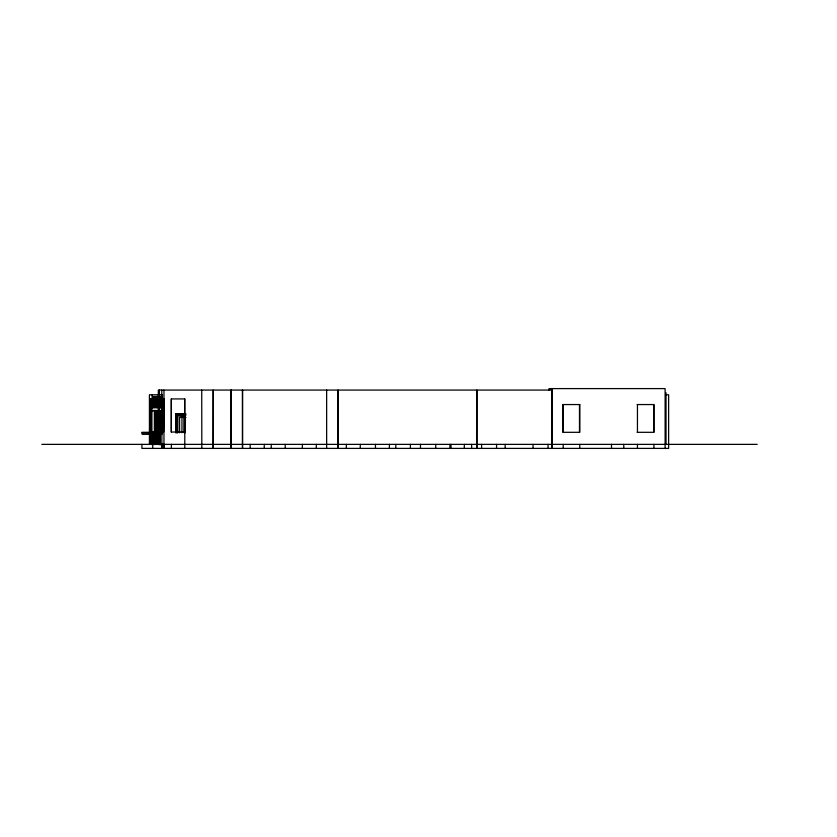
<?xml version="1.0" encoding="UTF-8"?>
<svg xmlns="http://www.w3.org/2000/svg" width="837" height="837" viewBox="0 0 837 837"><rect width="100%" height="100%" fill="white"/><g stroke="black" fill="none" stroke-linecap="round" stroke-linejoin="round"><path stroke-width="1.26" d="M159.438 407.002L159.626 396.372L159.825 407.629M159.919 407.002L160.108 396.372L160.285 407.629M160.39 407.002L160.578 396.372L160.767 407.002M160.861 407.002L161.499 396.372L161.687 407.002M152.24 407.012L152.742 396.372L153.234 407.012M154.479 407.012L153.987 396.372L153.569 407.629M157 407.629L156.477 396.372L155.985 407.629M158.172 407.012L157.68 396.372L157.251 407.629M666.032 392.762L666.032 444.374M158.507 394.771L149.425 394.771L149.425 444.374M159.386 394.771L162.075 394.771M665.446 394.771L668.627 394.771L668.627 448.402L141.903 448.402L141.903 444.374M153.569 403.152L155.347 403.152M157.262 403.152L159.04 403.152M153.548 403.664L155.326 403.664M157.241 403.664L159.02 403.664M153.527 404.187L155.316 404.187M156.027 404.187L159.009 404.187M637.156 404.553L653.938 404.553L653.938 432.31L637.156 432.31M153.516 404.731L155.305 404.731M156.006 404.731L158.988 404.731M153.506 405.286L155.295 405.286M155.996 405.286L158.978 405.286M152.25 405.851L158.978 405.851M152.24 406.426L158.967 406.426M151.256 407.012L162.169 407.002M151.256 407.629L158.706 407.629L158.706 407.002M162.043 407.629L158.988 407.629L159.051 407.002M151.738 410.465L158.748 410.465M159.02 410.465L162.106 410.465M151.256 410.716L158.748 410.716M159.145 410.716L162.106 410.716M175.822 432.896L175.833 413.771L185.856 413.771M176.178 431.766L176.178 414.116L185.207 414.116M176.178 414.116L176.816 414.765L185.856 414.765M175.822 413.771L177.151 415.1L185.845 415.1M185.207 415.414L177.475 415.414L177.475 431.787M185.228 415.686L177.726 415.686L177.726 432.635M179.516 417.297L185.605 417.297M185.845 417.422L179.568 417.422L179.61 432.823M153.192 431.693L156.237 431.693M159.71 431.693L160.348 431.693M151.162 432.038L151.8 432.038L151.8 399.061L151.162 399.061L151.256 432.834M184.789 432.038L171.25 432.038L171.25 398.925L184.789 398.925L184.789 448.402M162.514 432.31L141.924 432.31L141.924 432.98L161.918 432.98M41.85 444.374L757.171 444.374M158.622 444.552L158.622 433.535M158.988 444.552L158.988 433.535M159.375 444.552L159.375 433.535M162.514 444.552L159.836 444.552L159.836 433.535M155.745 407.012L155.243 396.372L154.719 407.629M665.122 448.402L665.122 388.598L549.062 388.598L549.062 390.073M653.938 444.374L653.938 448.402M653.749 404.553L653.749 432.31M637.449 404.553L637.449 432.31M637.449 444.374L637.449 448.402M623.785 444.374L623.785 448.402M611.512 444.374L611.512 448.402M579.759 444.374L579.759 448.402M579.486 404.553L579.486 432.31M563.196 404.553L563.196 432.31M563.196 444.374L563.196 448.402M551.028 388.598L551.028 390.073L158.319 390.073L158.319 432.739M548.036 444.374L548.036 448.402M533.054 444.374L533.054 448.402M505.161 444.374L505.161 448.402M496.561 444.374L496.561 448.402M481.599 444.374L481.599 448.402M471.649 444.374L471.649 448.402M464.305 444.374L464.305 448.402M450.997 444.374L450.997 448.402M449.95 444.374L449.95 448.402M435.742 444.374L435.742 448.402M420.467 444.374L420.467 448.402M410.392 444.374L410.392 448.402M395.796 444.374L395.796 448.402M389.393 444.374L389.393 448.402M375.457 444.374L375.457 448.402M360.266 444.374L360.266 448.402M346.319 444.374L346.319 448.402M326.639 390.073L326.639 448.402M316.302 444.374L316.302 448.402M302.366 444.374L302.366 448.402M285.218 444.374L285.218 448.402M271.24 444.374L271.24 448.402M264.251 444.374L264.251 448.402M250.169 444.374L250.169 448.402M242.552 390.073L242.552 448.402M242.468 390.073L242.468 448.402M231.158 390.073L231.158 448.402M231.075 390.073L231.075 448.402M201.727 390.073L201.822 448.402M185.04 417.527L185.04 432.865M184.653 398.925L184.653 432.038M184.381 416.952L184.381 432.624M184.119 417.203L184.119 432.729M181.943 417.161L181.943 432.708M177.151 415.1L177.151 432.917M176.816 414.765L176.816 432.792M171.376 398.925L171.376 432.038M171.376 444.374L171.376 448.402M163.958 390.073L163.958 448.402M163.78 444.374L163.78 448.402M163.529 444.374L163.529 448.402M162.66 444.374L162.66 448.402M162.2 444.374L162.2 448.402M161.939 432.31L161.939 434.319L142.206 434.319L142.206 432.98M161.782 390.073L161.886 448.402M161.75 394.771L161.75 407.002M160.578 407.002L160.578 407.629M160.578 410.716L160.578 432.31M160.516 407.002L160.516 407.629M160.526 410.716L160.526 432.31M160.265 410.716L160.317 432.31M160.254 433.535L160.254 444.552M160.097 433.535L160.097 444.552M159.993 433.535L159.993 444.552M159.386 390.073L159.386 432.739M158.674 410.716L158.622 432.834M158.35 433.535L158.35 444.552L158.193 433.535M157.241 410.716L157.241 432.31M157.021 410.716L157.021 432.31M156.958 433.535L156.958 444.552L156.561 433.535M156.247 407.012L156.247 407.629M156.205 410.716L156.205 432.31M155.985 410.716L155.985 432.31M155.923 433.535L155.923 444.552L155.525 433.535M154.981 407.012L154.981 407.629M154.657 433.535L154.657 444.552L154.322 433.535M154.374 410.716L154.374 432.31M153.82 407.012L153.82 407.629M153.495 433.535L153.495 444.552L153.15 433.535M153.025 432.98L153.025 434.319M152.763 432.31L152.763 432.98M152.742 444.374L152.742 448.402M152.648 407.012L152.648 407.629M152.386 407.012L152.386 407.629M152.324 433.535L152.324 444.552L152.01 433.535M152.104 394.771L152.104 407.828M151.507 407.012L151.507 407.629M151.476 410.716L151.476 444.552M151.194 433.535L151.194 444.552L150.796 433.535M162.66 398.789L162.2 432.038L162.66 398.789M163.78 398.789L163.529 432.038L163.78 398.789M150.398 399.061L149.656 399.061L149.656 432.038L150.398 432.038L150.398 399.061M579.759 404.553L562.914 404.553L562.914 432.31L579.759 432.31L579.759 404.553M551.907 448.402L551.907 388.598L551.834 448.402M476.86 448.402L476.86 390.073L476.818 448.402M338.054 448.402L338.054 390.073L338.033 448.402M213.205 448.402L213.205 390.073L213.111 448.402"/></g></svg>
